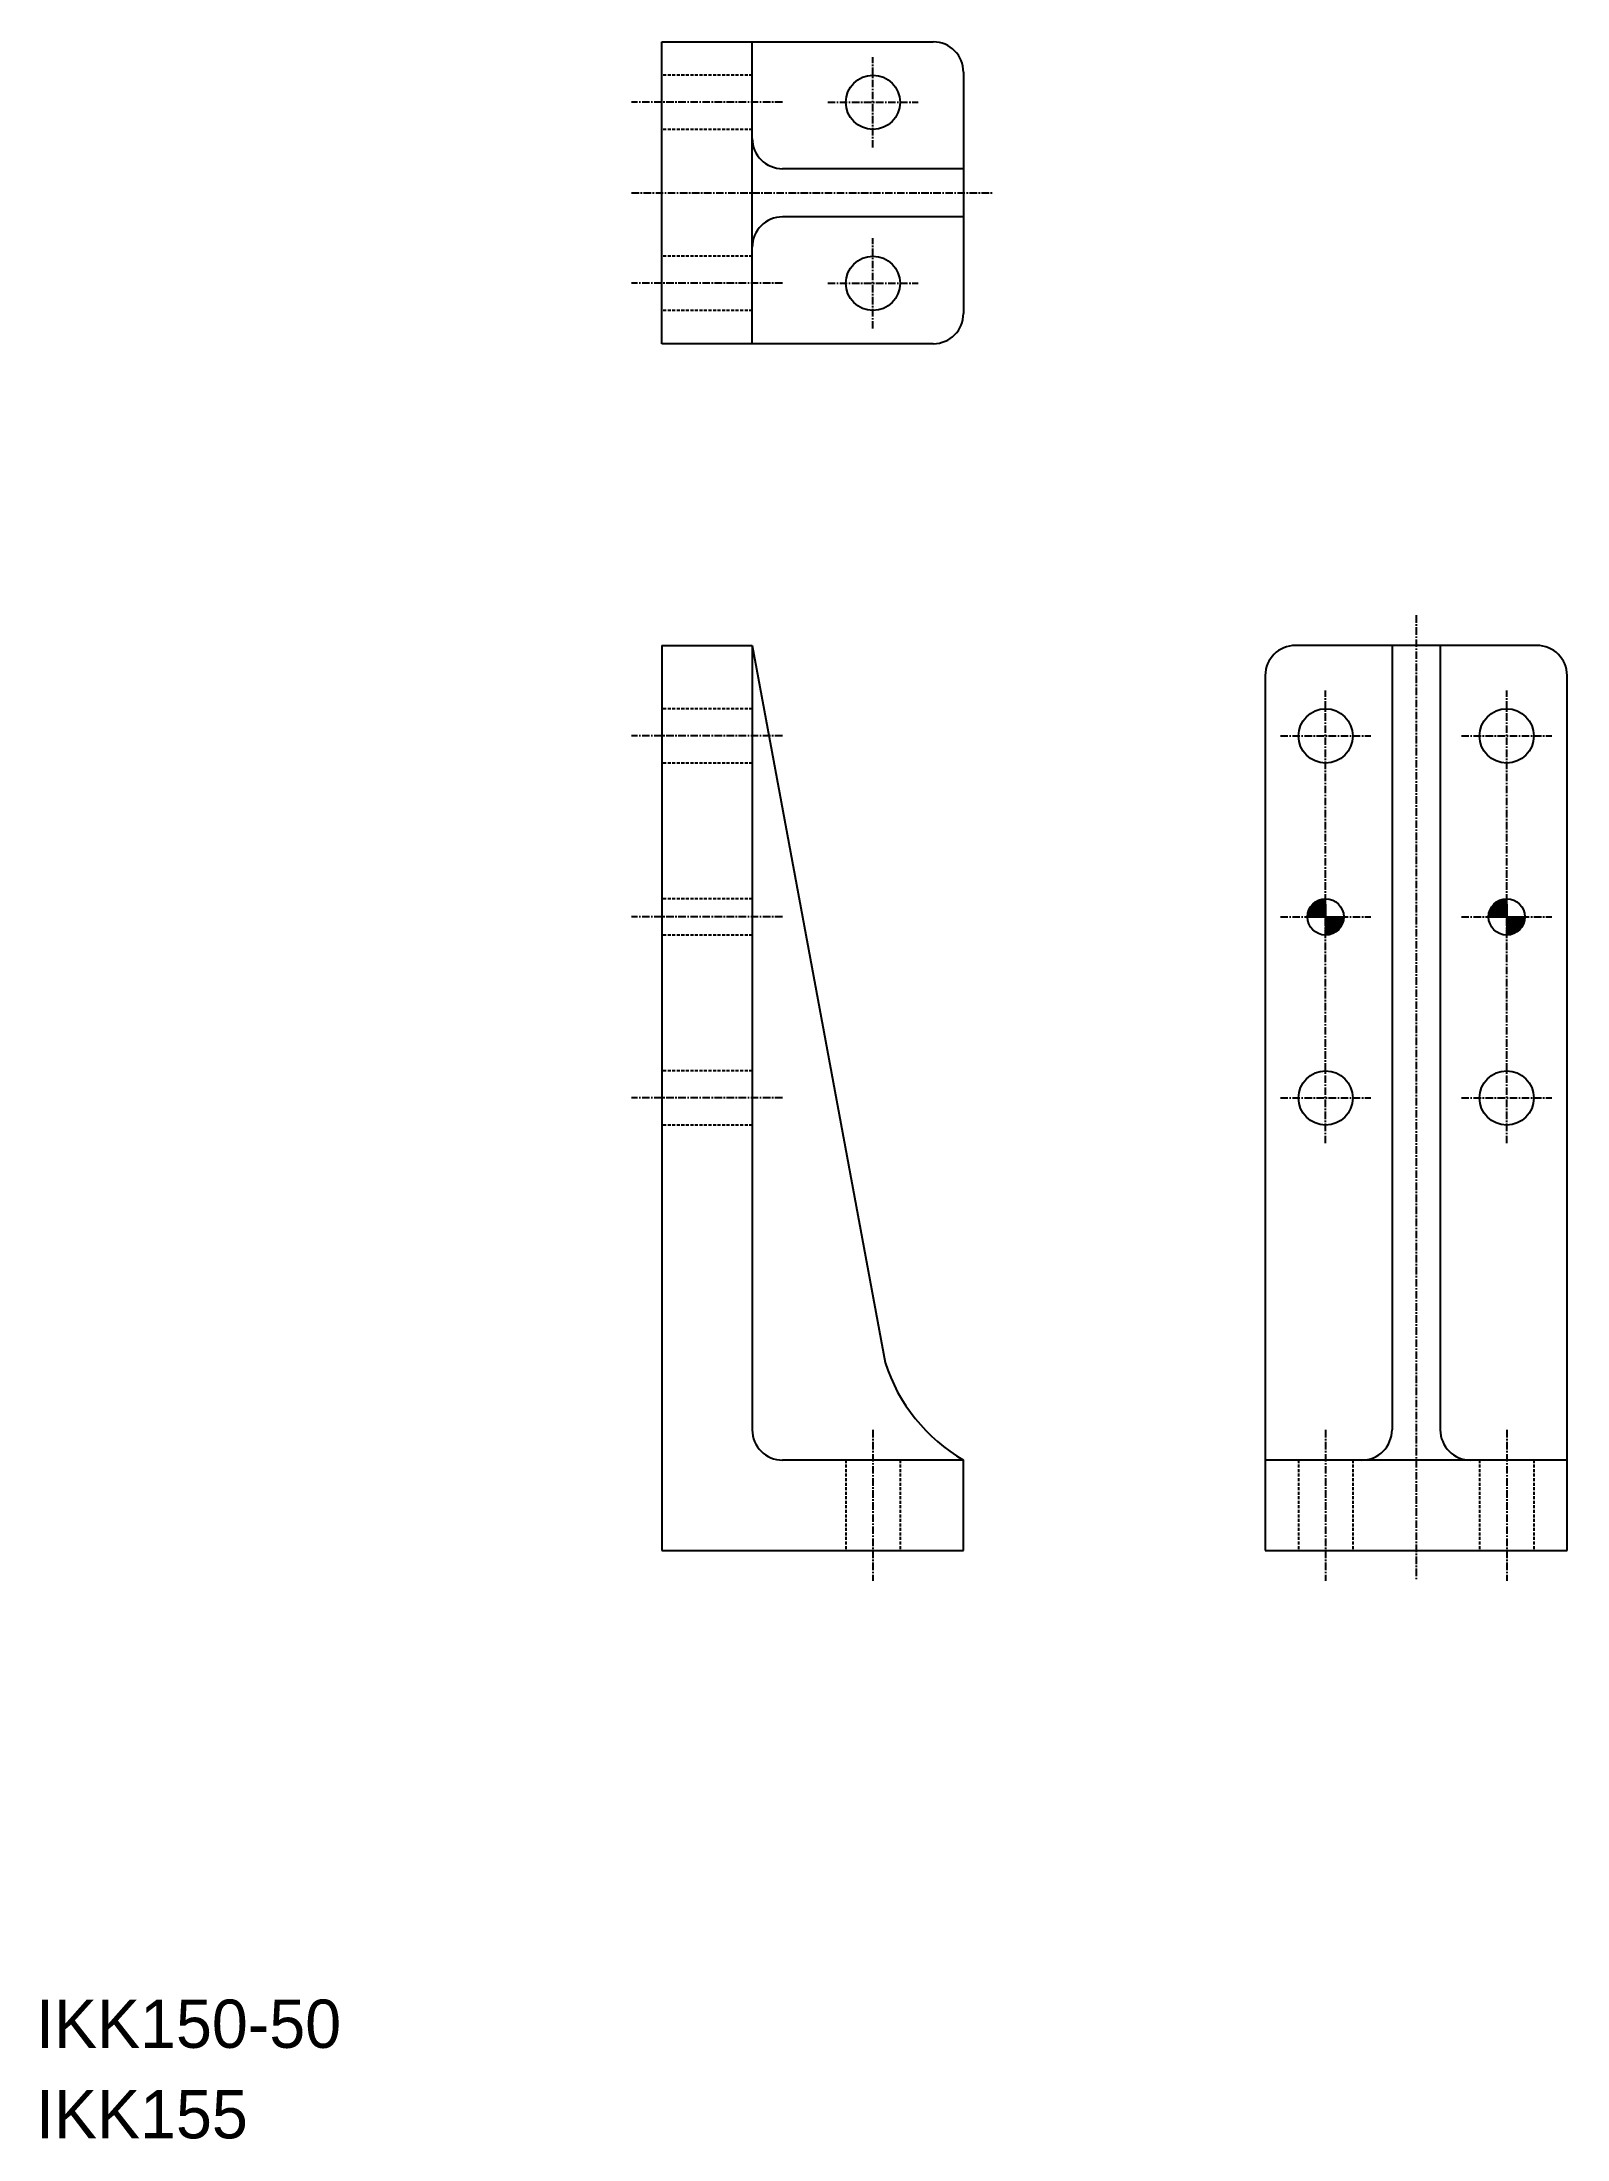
# Model space of a CAD drawing. Extents: x -2001 to -1749, y -604 to -257.
import ezdxf

# ---------------------------------------------------------------- set-up
doc = ezdxf.new("R2010")
doc.units = 0
doc.linetypes.add('CENTER', pattern=[2, 1.25, -0.25, 0.25, -0.25])
doc.linetypes.add('DASHED', pattern=[0.75, 0.5, -0.25])
doc.layers.get('0').update_dxf_attribs({"linetype": 'CONTINUOUS'})
doc.layers.add('CENTER', color=1, linetype='CENTER')

# ---------------------------------------------------------------- blocks, each defined once
blk = doc.blocks.new('*U2')
at = {"color": 7, "linetype": 'CONTINUOUS'}
for p, q in [((-1788.69, -398.86), (-1790.81, -399.74)), ((-1788.69, -399.74), (-1788.69, -398.86)), ((-1790.81, -399.74), (-1791.69, -401.86)), ((-1791.69, -401.86), (-1788.69, -401.86)), ((-1788.69, -399.74), (-1788.69, -401.86)), ((-1788.69, -401.86), (-1785.69, -401.86)), ((-1788.69, -401.86), (-1788.69, -403.98)), ((-1785.69, -401.86), (-1786.57, -403.98)), ((-1786.57, -403.98), (-1788.69, -404.86)), ((-1788.69, -404.86), (-1788.69, -403.98))]:
    blk.add_line(p, q, dxfattribs=at)
for points in [[(-1788.69, -398.86), (-1790.81, -399.74), (-1788.69, -399.74)], [(-1790.81, -399.74), (-1791.69, -401.86), (-1788.69, -401.86)], [(-1791.69, -401.86), (-1791.69, -401.86), (-1788.69, -401.86)], [(-1788.69, -401.86), (-1788.69, -401.86), (-1785.69, -401.86)], [(-1788.69, -401.86), (-1788.69, -403.98), (-1786.57, -403.98)]]:
    blk.add_solid(points, dxfattribs=at)
at = {"color": 7, "linetype": 'CONTINUOUS', "extrusion": (0, 0, -1)}
for points in [[(1790.81, -399.74), (1788.69, -399.74), (1788.69, -401.86)], [(1788.69, -401.86), (1785.69, -401.86), (1786.57, -403.98)], [(1788.69, -403.98), (1786.57, -403.98), (1788.69, -404.86)]]:
    blk.add_solid(points, dxfattribs=at)
blk = doc.blocks.new('*U3')
at = {"color": 7, "linetype": 'CONTINUOUS'}
for p, q in [((-1758.69, -398.86), (-1760.81, -399.74)), ((-1758.69, -399.74), (-1758.69, -398.86)), ((-1760.81, -399.74), (-1761.69, -401.86)), ((-1761.69, -401.86), (-1758.69, -401.86)), ((-1758.69, -399.74), (-1758.69, -401.86)), ((-1758.69, -401.86), (-1755.69, -401.86)), ((-1758.69, -401.86), (-1758.69, -403.98)), ((-1755.69, -401.86), (-1756.57, -403.98)), ((-1756.57, -403.98), (-1758.69, -404.86)), ((-1758.69, -404.86), (-1758.69, -403.98))]:
    blk.add_line(p, q, dxfattribs=at)
for points in [[(-1758.69, -398.86), (-1760.81, -399.74), (-1758.69, -399.74)], [(-1760.81, -399.74), (-1761.69, -401.86), (-1758.69, -401.86)], [(-1761.69, -401.86), (-1761.69, -401.86), (-1758.69, -401.86)], [(-1758.69, -401.86), (-1758.69, -401.86), (-1755.69, -401.86)], [(-1758.69, -401.86), (-1758.69, -403.98), (-1756.57, -403.98)]]:
    blk.add_solid(points, dxfattribs=at)
at = {"color": 7, "linetype": 'CONTINUOUS', "extrusion": (0, 0, -1)}
for points in [[(1760.81, -399.74), (1758.69, -399.74), (1758.69, -401.86)], [(1758.69, -401.86), (1755.69, -401.86), (1756.57, -403.98)], [(1758.69, -403.98), (1756.57, -403.98), (1758.69, -404.86)]]:
    blk.add_solid(points, dxfattribs=at)

msp = doc.modelspace()

# ---------------------------------------------------------------- linework, layer by layer
at = {"color": 7, "linetype": 'CONTINUOUS'}
for p, q in [((-1898.69, -306.86), (-1898.69, -256.86)), ((-1898.69, -256.86), (-1853.69, -256.86)), ((-1883.69, -306.86), (-1883.69, -256.86)), ((-1848.69, -261.86), (-1848.69, -301.86)), ((-1848.69, -277.86), (-1878.69, -277.86)), ((-1848.69, -285.86), (-1878.69, -285.86)), ((-1853.69, -306.86), (-1898.69, -306.86)), ((-1898.69, -356.86), (-1883.69, -356.86)), ((-1898.69, -356.86), (-1898.69, -506.86)), ((-1883.69, -356.86), (-1883.69, -472.61)), ((-1883.69, -356.86), (-1883.69, -486.86)), ((-1753.69, -356.86), (-1793.69, -356.86)), ((-1777.69, -356.86), (-1777.69, -486.86)), ((-1769.69, -356.86), (-1769.69, -486.86)), ((-1798.69, -361.86), (-1798.69, -506.86)), ((-1748.69, -506.86), (-1748.69, -361.86)), ((-1848.69, -491.86), (-1878.69, -491.86)), ((-1848.69, -506.86), (-1848.69, -491.86)), ((-1748.69, -491.86), (-1798.69, -491.86)), ((-1898.69, -506.86), (-1848.69, -506.86)), ((-1798.69, -506.86), (-1748.69, -506.86))]:
    msp.add_line(p, q, dxfattribs=at)
msp.add_lwpolyline([(-1883.69, -356.86), (-1861.68, -475.69, 0.185746), (-1848.69, -491.86, 0.166713)], format="xyb", dxfattribs=at)
for centre, radius in [((-1863.69, -266.86), 4.5), ((-1863.69, -296.86), 4.5), ((-1788.69, -371.86), 4.5), ((-1758.69, -371.86), 4.5), ((-1788.69, -401.86), 3), ((-1758.69, -401.86), 3), ((-1788.69, -431.86), 4.5), ((-1758.69, -431.86), 4.5)]:
    msp.add_circle(centre, radius, dxfattribs=at)
for centre, start, end in [((-1853.69, -261.86), 0, 90), ((-1878.69, -272.86), 180, 270), ((-1878.69, -290.86), 90, 180), ((-1853.69, -301.86), 270, 0), ((-1793.69, -361.86), 90, 180), ((-1753.69, -361.86), 0, 90), ((-1878.69, -486.86), 180, 270), ((-1782.69, -486.86), 270, 0), ((-1764.69, -486.86), 180, 270)]:
    msp.add_arc(centre, 5, start, end, dxfattribs=at)
at = {"layer": 'CENTER', "color": 1, "linetype": 'CENTER'}
for p, q in [((-1863.69, -274.36), (-1863.69, -259.36)), ((-1878.69, -266.86), (-1903.69, -266.86)), ((-1871.19, -266.86), (-1856.19, -266.86)), ((-1903.69, -281.86), (-1843.69, -281.86)), ((-1863.69, -304.36), (-1863.69, -289.36)), ((-1878.69, -296.86), (-1903.69, -296.86)), ((-1871.19, -296.86), (-1856.19, -296.86)), ((-1773.69, -351.86), (-1773.69, -511.86)), ((-1788.69, -439.36), (-1788.69, -364.36)), ((-1758.69, -439.36), (-1758.69, -364.36)), ((-1878.69, -371.86), (-1903.69, -371.86)), ((-1796.19, -371.86), (-1781.19, -371.86)), ((-1766.19, -371.86), (-1751.19, -371.86)), ((-1878.69, -401.86), (-1903.69, -401.86)), ((-1796.19, -401.86), (-1781.19, -401.86)), ((-1766.19, -401.86), (-1751.19, -401.86)), ((-1878.69, -431.86), (-1903.69, -431.86)), ((-1796.19, -431.86), (-1781.19, -431.86)), ((-1766.19, -431.86), (-1751.19, -431.86)), ((-1863.69, -486.86), (-1863.69, -511.86)), ((-1788.69, -486.86), (-1788.69, -511.86)), ((-1758.69, -486.86), (-1758.69, -511.86))]:
    msp.add_line(p, q, dxfattribs=at)
at = {"layer": 'CENTER', "color": 3, "linetype": 'DASHED'}
for p, q in [((-1883.69, -262.36), (-1898.69, -262.36)), ((-1883.69, -271.36), (-1898.69, -271.36)), ((-1883.69, -292.36), (-1898.69, -292.36)), ((-1883.69, -301.36), (-1898.69, -301.36)), ((-1883.69, -367.36), (-1898.69, -367.36)), ((-1883.69, -376.36), (-1898.69, -376.36)), ((-1883.69, -398.86), (-1898.69, -398.86)), ((-1883.69, -404.86), (-1898.69, -404.86)), ((-1883.69, -427.36), (-1898.69, -427.36)), ((-1883.69, -436.36), (-1898.69, -436.36)), ((-1868.19, -491.86), (-1868.19, -506.86)), ((-1859.19, -491.86), (-1859.19, -506.86)), ((-1793.19, -491.86), (-1793.19, -506.86)), ((-1784.19, -491.86), (-1784.19, -506.86)), ((-1763.19, -491.86), (-1763.19, -506.86)), ((-1754.19, -491.86), (-1754.19, -506.86))]:
    msp.add_line(p, q, dxfattribs=at)

# ---------------------------------------------------------------- block references
at = {"color": 7, "linetype": 'CONTINUOUS'}
for name in ['*U2', '*U3']:
    msp.add_blockref(name, (0, 0), dxfattribs=at)

# ---------------------------------------------------------------- texts
for s, p in [('IKK150-50', (-2002.36, -589.27)), ('IKK155', (-2002.36, -604.27))]:
    msp.add_text(s, height=8, dxfattribs=at).set_placement(p)

doc.saveas('drawing.dxf')
